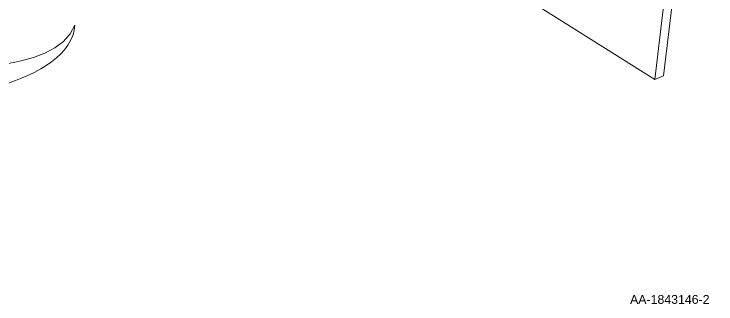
# Model space of a CAD drawing. Header units: metres. Extents: x -11.5 to 7.4, y -3.8 to 5.9.
# Drawn here: x 3.2958 to 3.7156, y -1.5477 to -1.3744 of the extents above; entities that cross this region are included whole.
import ezdxf

# ---------------------------------------------------------------- set-up
doc = ezdxf.new("R2010")
doc.units = ezdxf.units.M
doc.header["$MEASUREMENT"] = 0
doc.layers.add('PDF14_Geometry_Num_Penna__7_Num_Penna__7', color=7, linetype='Continuous', lineweight=18)
doc.layers.add('PDF14_Text_Num_Penna__7_Num_Penna__7', color=7, linetype='Continuous', lineweight=18)
doc.styles.add('GENERATED_STYLE_1', font='')
doc.styles.get('GENERATED_STYLE_1').set_extended_font_data('Arial')

msp = doc.modelspace()

# ---------------------------------------------------------------- linework, layer by layer
at = {"layer": 'PDF14_Geometry_Num_Penna__7_Num_Penna__7', "color": 7, "linetype": 'Continuous', "lineweight": 18, "flags": 128}
for points in [[(3.709751612722412, -1.154327846580294), (3.678907506071686, -1.413509497610805)], [(3.715552250726661, -1.152600443929177), (3.684263424810093, -1.411253837268217)], [(3.678907628922314, -1.413509129058928), (3.499422864447439, -1.300491467233941)], [(3.684263547660718, -1.411253591566966), (3.678907260370435, -1.413509129058928)]]:
    msp.add_lwpolyline(points, dxfattribs=at)
at = {"layer": 'PDF14_Geometry_Num_Penna__7_Num_Penna__7', "color": 7, "linetype": 'Continuous', "lineweight": 18}
for points in [[(3.232320910712984, -1.428318403462181), (3.25120673743627, -1.426350336434879), (3.329726714995557, -1.416064053526268), (3.332231639258145, -1.380987742812466)], [(3.332231639258143, -1.380987742812466), (3.320436750663188, -1.411406786297492), (3.250200590809955, -1.406651238567977), (3.232373736482135, -1.404931329805043)]]:
    msp.add_open_spline(points, degree=3, dxfattribs=at)

# ---------------------------------------------------------------- texts
at = {"layer": 'PDF14_Text_Num_Penna__7_Num_Penna__7', "color": 7, "linetype": 'Continuous', "lineweight": 18, "insert": (3.664184227106581, -1.547708478714609), "char_height": 0.005276338406381684, "attachment_point": 7, "style": 'GENERATED_STYLE_1'}
msp.add_mtext('\\A1;{\\pql;\\fArial|b0|i0|c0|p34;AA-1843146-2}', dxfattribs=at)

doc.saveas('drawing.dxf')
